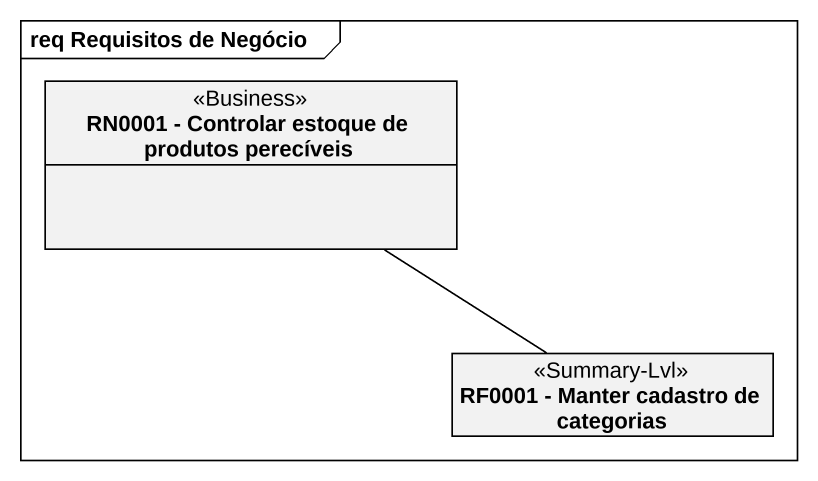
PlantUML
@startuml
mainframe req Requisitos de Negócio
hide circle
hide empty members
class "RN0001 - Controlar estoque de produtos perecíveis" as RN0001_Controlar_estoque_de <<Business>>
class "RF0001 - Manter cadastro de categorias" as RF0001_Manter_cadastro_de <<Summary-Lvl>>
RF0001_Manter_cadastro_de -up- RN0001_Controlar_estoque_de
@enduml
